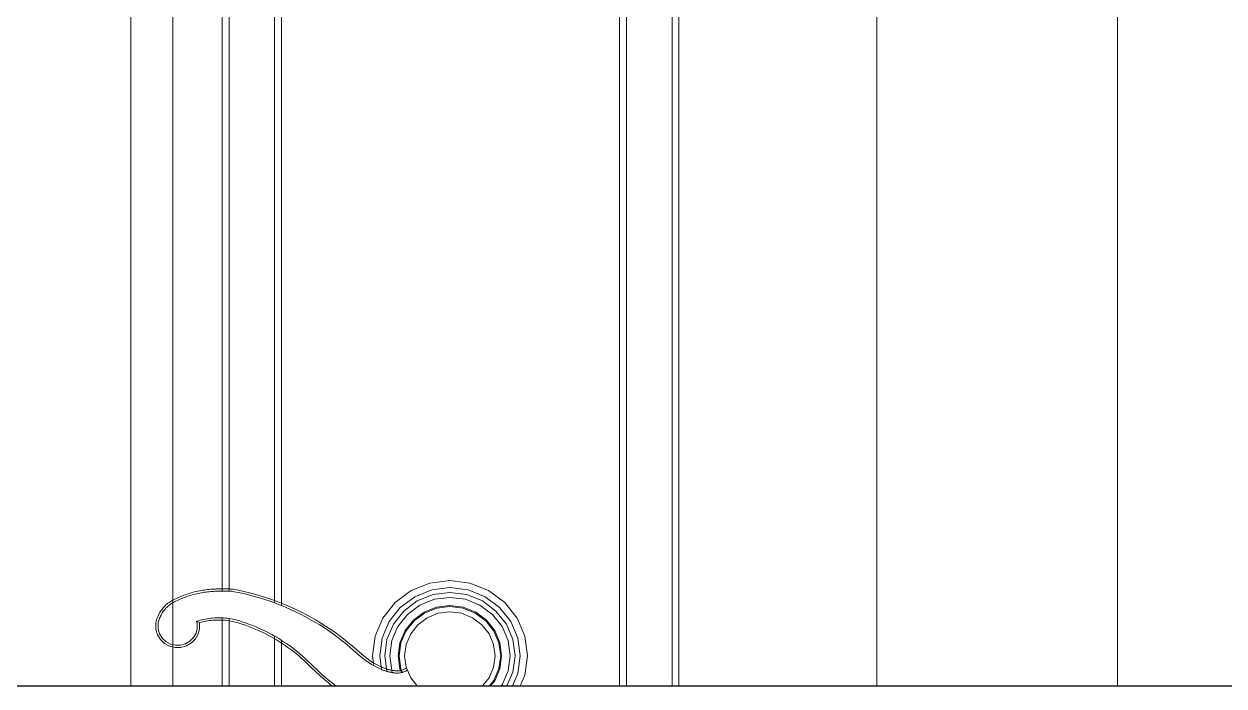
# Model space of a CAD drawing. Header units: inches. Extents: x -5058079 to -5054904, y -3262045 to -3259800.
# Drawn here: x -5056853.92 to -5056846.71, y -3261512.72 to -3261508.74 of the extents above; entities that cross this region are included whole.
import ezdxf

# ---------------------------------------------------------------- set-up
doc = ezdxf.new("R2010")
doc.units = ezdxf.units.IN
doc.header["$LTSCALE"] = 2
doc.header["$MEASUREMENT"] = 0
doc.layers.get('0').update_dxf_attribs({"linetype": 'CONTINUOUS'})
doc.layers.add('window', color=4, linetype='CONTINUOUS', lineweight=13)

msp = doc.modelspace()

# ---------------------------------------------------------------- linework, layer by layer
at = {"ltscale": 0.5}
msp.add_line((-5057092.271, -3261512.7194), (-5056646.2135, -3261512.7194), dxfattribs=at)
at = {"layer": 'window'}
for p, q in [((-5056847.3541, -3261466.9046), (-5056847.3541, -3261512.7194)), ((-5056848.8003, -3261468.3015), (-5056848.8003, -3261512.7194)), ((-5056853.0303, -3261472.405), (-5056853.0303, -3261512.7194)), ((-5056853.2823, -3261512.7194), (-5056853.2823, -3261472.6494)), ((-5056852.7327, -3261512.1494), (-5056852.7327, -3261505.9335)), ((-5056852.6917, -3261512.1366), (-5056852.6923, -3261505.9604)), ((-5056850.0299, -3261505.9604), (-5056850.0299, -3261512.7194)), ((-5056849.9895, -3261505.9335), (-5056849.9895, -3261512.7194)), ((-5056852.4189, -3261512.2203), (-5056852.4189, -3261506.1422)), ((-5056852.3759, -3261506.1708), (-5056852.3759, -3261512.237)), ((-5056850.3463, -3261512.7194), (-5056850.3463, -3261506.1708)), ((-5056850.3033, -3261506.1422), (-5056850.3033, -3261512.7194)), ((-5056851.3648, -3261512.0861), (-5056851.4853, -3261512.1015)), ((-5056851.2442, -3261512.1015), (-5056851.3648, -3261512.0861)), ((-5056852.9454, -3261512.168), (-5056852.9546, -3261512.1712)), ((-5056852.9362, -3261512.165), (-5056852.9454, -3261512.168)), ((-5056852.9269, -3261512.1621), (-5056852.9362, -3261512.165)), ((-5056852.9175, -3261512.1594), (-5056852.9269, -3261512.1621)), ((-5056852.9081, -3261512.1569), (-5056852.9175, -3261512.1594)), ((-5056852.9045, -3261512.1699), (-5056852.9136, -3261512.1724)), ((-5056852.8987, -3261512.1545), (-5056852.9081, -3261512.1569)), ((-5056852.8953, -3261512.1675), (-5056852.9045, -3261512.1699)), ((-5056852.8892, -3261512.1522), (-5056852.8987, -3261512.1545)), ((-5056852.886, -3261512.1653), (-5056852.8953, -3261512.1675)), ((-5056852.8797, -3261512.1501), (-5056852.8892, -3261512.1522)), ((-5056852.8768, -3261512.1633), (-5056852.886, -3261512.1653)), ((-5056852.8702, -3261512.1481), (-5056852.8797, -3261512.1501)), ((-5056852.8674, -3261512.1614), (-5056852.8768, -3261512.1633)), ((-5056852.8606, -3261512.1463), (-5056852.8702, -3261512.1481)), ((-5056852.8581, -3261512.1596), (-5056852.8674, -3261512.1614)), ((-5056852.851, -3261512.1447), (-5056852.8606, -3261512.1463)), ((-5056852.8487, -3261512.158), (-5056852.8581, -3261512.1596)), ((-5056852.8414, -3261512.1432), (-5056852.851, -3261512.1447)), ((-5056852.8393, -3261512.1566), (-5056852.8487, -3261512.158)), ((-5056852.8317, -3261512.1419), (-5056852.8414, -3261512.1432)), ((-5056852.8299, -3261512.1553), (-5056852.8393, -3261512.1566)), ((-5056852.8221, -3261512.1407), (-5056852.8317, -3261512.1419)), ((-5056852.8205, -3261512.1541), (-5056852.8299, -3261512.1553)), ((-5056852.8124, -3261512.1397), (-5056852.8221, -3261512.1407)), ((-5056852.811, -3261512.1531), (-5056852.8205, -3261512.1541)), ((-5056852.8027, -3261512.1388), (-5056852.8124, -3261512.1397)), ((-5056852.8015, -3261512.1523), (-5056852.811, -3261512.1531)), ((-5056852.7971, -3261512.1384), (-5056852.8027, -3261512.1388)), ((-5056852.7961, -3261512.1518), (-5056852.8015, -3261512.1523)), ((-5056852.7916, -3261512.138), (-5056852.7971, -3261512.1384)), ((-5056852.7906, -3261512.1515), (-5056852.7961, -3261512.1518)), ((-5056852.7861, -3261512.1376), (-5056852.7916, -3261512.138)), ((-5056852.7852, -3261512.1511), (-5056852.7906, -3261512.1515)), ((-5056852.7805, -3261512.1373), (-5056852.7861, -3261512.1376)), ((-5056852.7797, -3261512.1508), (-5056852.7852, -3261512.1511)), ((-5056852.775, -3261512.137), (-5056852.7805, -3261512.1373)), ((-5056852.7743, -3261512.1505), (-5056852.7797, -3261512.1508)), ((-5056852.7694, -3261512.1367), (-5056852.775, -3261512.137)), ((-5056852.7688, -3261512.1502), (-5056852.7743, -3261512.1505)), ((-5056852.7639, -3261512.1365), (-5056852.7694, -3261512.1367)), ((-5056852.7633, -3261512.15), (-5056852.7688, -3261512.1502)), ((-5056852.7583, -3261512.1363), (-5056852.7639, -3261512.1365)), ((-5056852.7579, -3261512.1498), (-5056852.7633, -3261512.15)), ((-5056852.7528, -3261512.1362), (-5056852.7583, -3261512.1363)), ((-5056852.7524, -3261512.1496), (-5056852.7579, -3261512.1498)), ((-5056852.7472, -3261512.136), (-5056852.7528, -3261512.1362)), ((-5056852.747, -3261512.1495), (-5056852.7524, -3261512.1496)), ((-5056852.7417, -3261512.1359), (-5056852.7472, -3261512.136)), ((-5056852.7415, -3261512.1494), (-5056852.747, -3261512.1495)), ((-5056852.7361, -3261512.1359), (-5056852.7417, -3261512.1359)), ((-5056852.736, -3261512.1494), (-5056852.7415, -3261512.1494)), ((-5056852.7306, -3261512.1359), (-5056852.7361, -3261512.1359)), ((-5056852.7327, -3261512.1494), (-5056852.736, -3261512.1494)), ((-5056852.7306, -3261512.1493), (-5056852.7327, -3261512.1494)), ((-5056852.725, -3261512.1359), (-5056852.7306, -3261512.1359)), ((-5056852.7251, -3261512.1494), (-5056852.7306, -3261512.1493)), ((-5056852.7196, -3261512.1494), (-5056852.7251, -3261512.1494)), ((-5056852.7195, -3261512.1359), (-5056852.725, -3261512.1359)), ((-5056852.7142, -3261512.1495), (-5056852.7196, -3261512.1494)), ((-5056852.7139, -3261512.136), (-5056852.7195, -3261512.1359)), ((-5056852.7087, -3261512.1496), (-5056852.7142, -3261512.1495)), ((-5056852.7084, -3261512.1361), (-5056852.7139, -3261512.136)), ((-5056852.7032, -3261512.1497), (-5056852.7087, -3261512.1496)), ((-5056852.7028, -3261512.1362), (-5056852.7084, -3261512.1361)), ((-5056852.6978, -3261512.1499), (-5056852.7032, -3261512.1497)), ((-5056852.6973, -3261512.1364), (-5056852.7028, -3261512.1362)), ((-5056852.6923, -3261512.1501), (-5056852.6978, -3261512.1499)), ((-5056852.6917, -3261512.1366), (-5056852.6973, -3261512.1364)), ((-5056852.6923, -3261512.1501), (-5056852.6917, -3261512.1366)), ((-5056852.6869, -3261512.1503), (-5056852.6923, -3261512.1501)), ((-5056852.6862, -3261512.1369), (-5056852.6917, -3261512.1366)), ((-5056852.6814, -3261512.1506), (-5056852.6869, -3261512.1503)), ((-5056852.6807, -3261512.1371), (-5056852.6862, -3261512.1369)), ((-5056852.676, -3261512.1509), (-5056852.6814, -3261512.1506)), ((-5056852.6751, -3261512.1375), (-5056852.6807, -3261512.1371)), ((-5056852.6705, -3261512.1513), (-5056852.676, -3261512.1509)), ((-5056852.6687, -3261512.1379), (-5056852.6751, -3261512.1375)), ((-5056852.6378, -3261512.1576), (-5056852.6705, -3261512.1513)), ((-5056852.6349, -3261512.1444), (-5056852.6687, -3261512.1379)), ((-5056852.6053, -3261512.1647), (-5056852.6378, -3261512.1576)), ((-5056852.6021, -3261512.1516), (-5056852.6349, -3261512.1444)), ((-5056852.573, -3261512.1725), (-5056852.6053, -3261512.1647)), ((-5056852.5695, -3261512.1595), (-5056852.6021, -3261512.1516)), ((-5056852.537, -3261512.168), (-5056852.5695, -3261512.1595)), ((-5056852.5047, -3261512.1773), (-5056852.537, -3261512.168)), ((-5056851.5976, -3261512.1466), (-5056851.694, -3261512.2184)), ((-5056851.4853, -3261512.1015), (-5056851.5976, -3261512.1466)), ((-5056851.474, -3261512.1424), (-5056851.5758, -3261512.1833)), ((-5056851.4663, -3261512.1702), (-5056851.5606, -3261512.2088)), ((-5056851.3648, -3261512.1284), (-5056851.474, -3261512.1424)), ((-5056851.3648, -3261512.1572), (-5056851.4663, -3261512.1702)), ((-5056851.2555, -3261512.1424), (-5056851.3648, -3261512.1284)), ((-5056851.2634, -3261512.1709), (-5056851.3648, -3261512.1572)), ((-5056851.1538, -3261512.1833), (-5056851.2555, -3261512.1424)), ((-5056851.1319, -3261512.1466), (-5056851.2442, -3261512.1015)), ((-5056851.0355, -3261512.2184), (-5056851.1319, -3261512.1466)), ((-5056853.0764, -3261512.2379), (-5056853.0818, -3261512.2434)), ((-5056853.0707, -3261512.2326), (-5056853.0764, -3261512.2379)), ((-5056853.0649, -3261512.2274), (-5056853.0707, -3261512.2326)), ((-5056853.0612, -3261512.2424), (-5056853.0665, -3261512.2474)), ((-5056853.0588, -3261512.2225), (-5056853.0649, -3261512.2274)), ((-5056853.0558, -3261512.2376), (-5056853.0612, -3261512.2424)), ((-5056853.0526, -3261512.2179), (-5056853.0588, -3261512.2225)), ((-5056853.0501, -3261512.2331), (-5056853.0558, -3261512.2376)), ((-5056853.0462, -3261512.2134), (-5056853.0526, -3261512.2179)), ((-5056853.0443, -3261512.2287), (-5056853.0501, -3261512.2331)), ((-5056853.0396, -3261512.2093), (-5056853.0462, -3261512.2134)), ((-5056853.0383, -3261512.2246), (-5056853.0443, -3261512.2287)), ((-5056853.0328, -3261512.2053), (-5056853.0396, -3261512.2093)), ((-5056853.0322, -3261512.2207), (-5056853.0383, -3261512.2246)), ((-5056853.026, -3261512.2017), (-5056853.0328, -3261512.2053)), ((-5056853.0303, -3261512.2196), (-5056853.0322, -3261512.2207)), ((-5056853.0259, -3261512.2171), (-5056853.0303, -3261512.2196)), ((-5056853.0172, -3261512.1974), (-5056853.026, -3261512.2017)), ((-5056853.0195, -3261512.2136), (-5056853.0259, -3261512.2171)), ((-5056853.011, -3261512.2094), (-5056853.0195, -3261512.2136)), ((-5056853.0085, -3261512.1932), (-5056853.0172, -3261512.1974)), ((-5056853.0025, -3261512.2053), (-5056853.011, -3261512.2094)), ((-5056852.9997, -3261512.1892), (-5056853.0085, -3261512.1932)), ((-5056852.9938, -3261512.2014), (-5056853.0025, -3261512.2053)), ((-5056852.9908, -3261512.1853), (-5056852.9997, -3261512.1892)), ((-5056852.9852, -3261512.1976), (-5056852.9938, -3261512.2014)), ((-5056852.9818, -3261512.1815), (-5056852.9908, -3261512.1853)), ((-5056852.9764, -3261512.194), (-5056852.9852, -3261512.1976)), ((-5056852.9728, -3261512.1779), (-5056852.9818, -3261512.1815)), ((-5056852.9676, -3261512.1905), (-5056852.9764, -3261512.194)), ((-5056852.9637, -3261512.1745), (-5056852.9728, -3261512.1779)), ((-5056852.9588, -3261512.1871), (-5056852.9676, -3261512.1905)), ((-5056852.9546, -3261512.1712), (-5056852.9637, -3261512.1745)), ((-5056852.9498, -3261512.1839), (-5056852.9588, -3261512.1871)), ((-5056852.9409, -3261512.1808), (-5056852.9498, -3261512.1839)), ((-5056852.9318, -3261512.1778), (-5056852.9409, -3261512.1808)), ((-5056852.9228, -3261512.175), (-5056852.9318, -3261512.1778)), ((-5056852.9136, -3261512.1724), (-5056852.9228, -3261512.175)), ((-5056852.5408, -3261512.181), (-5056852.573, -3261512.1725)), ((-5056852.5088, -3261512.1902), (-5056852.5408, -3261512.181)), ((-5056852.4771, -3261512.2001), (-5056852.5088, -3261512.1902)), ((-5056852.4727, -3261512.1873), (-5056852.5047, -3261512.1773)), ((-5056852.4456, -3261512.2107), (-5056852.4771, -3261512.2001)), ((-5056852.4409, -3261512.198), (-5056852.4727, -3261512.1873)), ((-5056852.4189, -3261512.2203), (-5056852.4456, -3261512.2107)), ((-5056852.4094, -3261512.2093), (-5056852.4409, -3261512.198)), ((-5056852.4144, -3261512.2219), (-5056852.4189, -3261512.2203)), ((-5056852.3834, -3261512.2339), (-5056852.4144, -3261512.2219)), ((-5056852.3781, -3261512.2214), (-5056852.4094, -3261512.2093)), ((-5056852.3759, -3261512.237), (-5056852.3834, -3261512.2339)), ((-5056852.3471, -3261512.2341), (-5056852.3781, -3261512.2214)), ((-5056852.3527, -3261512.2465), (-5056852.3759, -3261512.237)), ((-5056852.3165, -3261512.2475), (-5056852.3471, -3261512.2341)), ((-5056851.694, -3261512.2184), (-5056851.768, -3261512.3119)), ((-5056851.5758, -3261512.1833), (-5056851.6632, -3261512.2483)), ((-5056851.5606, -3261512.2088), (-5056851.6417, -3261512.2692)), ((-5056851.5455, -3261512.2341), (-5056851.6204, -3261512.2898)), ((-5056851.4583, -3261512.199), (-5056851.5455, -3261512.2341)), ((-5056851.3648, -3261512.1871), (-5056851.4583, -3261512.199)), ((-5056851.3648, -3261512.2364), (-5056851.4452, -3261512.2467)), ((-5056851.3648, -3261512.2418), (-5056851.4437, -3261512.2519)), ((-5056851.2712, -3261512.199), (-5056851.3648, -3261512.1871)), ((-5056851.2844, -3261512.2467), (-5056851.3648, -3261512.2364)), ((-5056851.2858, -3261512.2519), (-5056851.3648, -3261512.2418)), ((-5056851.184, -3261512.2341), (-5056851.2712, -3261512.199)), ((-5056851.169, -3261512.2088), (-5056851.2634, -3261512.1709)), ((-5056851.1091, -3261512.2898), (-5056851.184, -3261512.2341)), ((-5056851.0879, -3261512.2692), (-5056851.169, -3261512.2088)), ((-5056851.0663, -3261512.2483), (-5056851.1538, -3261512.1833)), ((-5056850.9615, -3261512.3119), (-5056851.0355, -3261512.2184)), ((-5056853.1224, -3261512.3084), (-5056853.1249, -3261512.3156)), ((-5056853.1195, -3261512.3012), (-5056853.1224, -3261512.3084)), ((-5056853.1164, -3261512.2942), (-5056853.1195, -3261512.3012)), ((-5056853.113, -3261512.2873), (-5056853.1164, -3261512.2942)), ((-5056853.1093, -3261512.2806), (-5056853.113, -3261512.2873)), ((-5056853.1093, -3261512.313), (-5056853.1117, -3261512.3197)), ((-5056853.1053, -3261512.274), (-5056853.1093, -3261512.2806)), ((-5056853.1067, -3261512.3064), (-5056853.1093, -3261512.313)), ((-5056853.1037, -3261512.2998), (-5056853.1067, -3261512.3064)), ((-5056853.1011, -3261512.2675), (-5056853.1053, -3261512.274)), ((-5056853.1006, -3261512.2934), (-5056853.1037, -3261512.2998)), ((-5056853.0967, -3261512.2612), (-5056853.1011, -3261512.2675)), ((-5056853.0971, -3261512.2871), (-5056853.1006, -3261512.2934)), ((-5056853.0934, -3261512.281), (-5056853.0971, -3261512.2871)), ((-5056853.0919, -3261512.2551), (-5056853.0967, -3261512.2612)), ((-5056853.0895, -3261512.275), (-5056853.0934, -3261512.281)), ((-5056853.087, -3261512.2492), (-5056853.0919, -3261512.2551)), ((-5056853.0854, -3261512.2691), (-5056853.0895, -3261512.275)), ((-5056853.0818, -3261512.2434), (-5056853.087, -3261512.2492)), ((-5056853.081, -3261512.2634), (-5056853.0854, -3261512.2691)), ((-5056853.0763, -3261512.2579), (-5056853.081, -3261512.2634)), ((-5056853.0715, -3261512.2525), (-5056853.0763, -3261512.2579)), ((-5056853.0665, -3261512.2474), (-5056853.0715, -3261512.2525)), ((-5056852.823, -3261512.3154), (-5056852.8122, -3261512.3137)), ((-5056852.8122, -3261512.3137), (-5056852.8013, -3261512.3124)), ((-5056852.8013, -3261512.3124), (-5056852.7904, -3261512.3113)), ((-5056852.7904, -3261512.3113), (-5056852.7794, -3261512.3105)), ((-5056852.7794, -3261512.3105), (-5056852.7684, -3261512.31)), ((-5056852.7684, -3261512.31), (-5056852.7574, -3261512.3098)), ((-5056852.7574, -3261512.3098), (-5056852.7465, -3261512.3098)), ((-5056852.7465, -3261512.3098), (-5056852.7355, -3261512.3102)), ((-5056852.7355, -3261512.3102), (-5056852.7327, -3261512.3103)), ((-5056852.7327, -3261512.3103), (-5056852.7245, -3261512.3108)), ((-5056852.7327, -3261512.7194), (-5056852.7327, -3261512.3103)), ((-5056852.7245, -3261512.3108), (-5056852.7136, -3261512.3117)), ((-5056852.7136, -3261512.3117), (-5056852.7027, -3261512.3129)), ((-5056852.7027, -3261512.3129), (-5056852.6918, -3261512.3143)), ((-5056852.6919, -3261512.7194), (-5056852.6918, -3261512.3143)), ((-5056852.6918, -3261512.3143), (-5056852.6809, -3261512.3161)), ((-5056852.3223, -3261512.2598), (-5056852.3527, -3261512.2465)), ((-5056852.2922, -3261512.2737), (-5056852.3223, -3261512.2598)), ((-5056852.2861, -3261512.2616), (-5056852.3165, -3261512.2475)), ((-5056852.2625, -3261512.2883), (-5056852.2922, -3261512.2737)), ((-5056852.2561, -3261512.2763), (-5056852.2861, -3261512.2616)), ((-5056852.2331, -3261512.3035), (-5056852.2625, -3261512.2883)), ((-5056852.2264, -3261512.2917), (-5056852.2561, -3261512.2763)), ((-5056852.204, -3261512.3194), (-5056852.2331, -3261512.3035)), ((-5056852.1971, -3261512.3077), (-5056852.2264, -3261512.2917)), ((-5056852.1681, -3261512.3243), (-5056852.1971, -3261512.3077)), ((-5056851.768, -3261512.3119), (-5056851.8145, -3261512.4209)), ((-5056851.6632, -3261512.2483), (-5056851.7302, -3261512.3331)), ((-5056851.6417, -3261512.2692), (-5056851.7039, -3261512.3479)), ((-5056851.6204, -3261512.2898), (-5056851.6779, -3261512.3624)), ((-5056851.5201, -3261512.2768), (-5056851.5844, -3261512.3247)), ((-5056851.5173, -3261512.2814), (-5056851.5805, -3261512.3285)), ((-5056851.5571, -3261512.3512), (-5056851.5008, -3261512.3093)), ((-5056851.4452, -3261512.2467), (-5056851.5201, -3261512.2768)), ((-5056851.4437, -3261512.2519), (-5056851.5173, -3261512.2814)), ((-5056851.5008, -3261512.3093), (-5056851.4352, -3261512.2829)), ((-5056851.4352, -3261512.2829), (-5056851.3648, -3261512.2739)), ((-5056851.3648, -3261512.2739), (-5056851.2944, -3261512.2829)), ((-5056851.2944, -3261512.2829), (-5056851.2287, -3261512.3093)), ((-5056851.2122, -3261512.2814), (-5056851.2858, -3261512.2519)), ((-5056851.2094, -3261512.2768), (-5056851.2844, -3261512.2467)), ((-5056851.2287, -3261512.3093), (-5056851.1724, -3261512.3512)), ((-5056851.149, -3261512.3285), (-5056851.2122, -3261512.2814)), ((-5056851.1451, -3261512.3247), (-5056851.2094, -3261512.2768)), ((-5056851.0516, -3261512.3624), (-5056851.1091, -3261512.2898)), ((-5056851.0256, -3261512.3479), (-5056851.0879, -3261512.2692)), ((-5056850.9993, -3261512.3331), (-5056851.0663, -3261512.2483)), ((-5056850.915, -3261512.4209), (-5056850.9615, -3261512.3119)), ((-5056853.1309, -3261512.3378), (-5056853.1325, -3261512.3463)), ((-5056853.1325, -3261512.3463), (-5056853.1318, -3261512.3795)), ((-5056853.1318, -3261512.3795), (-5056853.1222, -3261512.4118)), ((-5056853.1292, -3261512.3303), (-5056853.1309, -3261512.3378)), ((-5056853.1272, -3261512.3229), (-5056853.1292, -3261512.3303)), ((-5056853.1249, -3261512.3156), (-5056853.1272, -3261512.3229)), ((-5056853.1172, -3261512.3404), (-5056853.1185, -3261512.3474)), ((-5056853.1185, -3261512.3474), (-5056853.118, -3261512.3774)), ((-5056853.118, -3261512.3774), (-5056853.1094, -3261512.4063)), ((-5056853.1157, -3261512.3334), (-5056853.1172, -3261512.3404)), ((-5056853.1138, -3261512.3265), (-5056853.1157, -3261512.3334)), ((-5056853.1117, -3261512.3197), (-5056853.1138, -3261512.3265)), ((-5056852.8902, -3261512.4024), (-5056852.8827, -3261512.3733)), ((-5056852.8869, -3261512.3309), (-5056852.8764, -3261512.3277)), ((-5056852.8833, -3261512.3432), (-5056852.8869, -3261512.3309)), ((-5056852.8869, -3261512.3309), (-5056852.8717, -3261512.3388)), ((-5056852.8827, -3261512.3733), (-5056852.8833, -3261512.3432)), ((-5056852.8771, -3261512.4074), (-5056852.8687, -3261512.3748)), ((-5056852.8764, -3261512.3277), (-5056852.8659, -3261512.3247)), ((-5056852.8723, -3261512.3406), (-5056852.8698, -3261512.3398)), ((-5056852.8698, -3261512.3398), (-5056852.8622, -3261512.3376)), ((-5056852.8694, -3261512.3412), (-5056852.8698, -3261512.3398)), ((-5056852.8687, -3261512.3748), (-5056852.8694, -3261512.3412)), ((-5056852.8659, -3261512.3247), (-5056852.8553, -3261512.3219)), ((-5056852.8622, -3261512.3376), (-5056852.8519, -3261512.335)), ((-5056852.8553, -3261512.3219), (-5056852.8446, -3261512.3195)), ((-5056852.8519, -3261512.335), (-5056852.8416, -3261512.3326)), ((-5056852.8446, -3261512.3195), (-5056852.8338, -3261512.3173)), ((-5056852.8416, -3261512.3326), (-5056852.8312, -3261512.3305)), ((-5056852.8338, -3261512.3173), (-5056852.823, -3261512.3154)), ((-5056852.8312, -3261512.3305), (-5056852.8207, -3261512.3287)), ((-5056852.8207, -3261512.3287), (-5056852.8102, -3261512.3271)), ((-5056852.8102, -3261512.3271), (-5056852.7997, -3261512.3258)), ((-5056852.7997, -3261512.3258), (-5056852.7891, -3261512.3248)), ((-5056852.7891, -3261512.3248), (-5056852.7786, -3261512.324)), ((-5056852.7786, -3261512.324), (-5056852.7679, -3261512.3235)), ((-5056852.7679, -3261512.3235), (-5056852.7573, -3261512.3233)), ((-5056852.7573, -3261512.3233), (-5056852.7467, -3261512.3233)), ((-5056852.7467, -3261512.3233), (-5056852.7361, -3261512.3237)), ((-5056852.7361, -3261512.3237), (-5056852.7255, -3261512.3243)), ((-5056852.7255, -3261512.3243), (-5056852.7149, -3261512.3251)), ((-5056852.7149, -3261512.3251), (-5056852.7044, -3261512.3263)), ((-5056852.7044, -3261512.3263), (-5056852.6939, -3261512.3277)), ((-5056852.6939, -3261512.3277), (-5056852.6834, -3261512.3294)), ((-5056852.6834, -3261512.3294), (-5056852.673, -3261512.3313)), ((-5056852.6809, -3261512.3161), (-5056852.6701, -3261512.3181)), ((-5056852.673, -3261512.3313), (-5056852.6626, -3261512.3335)), ((-5056852.6701, -3261512.3181), (-5056852.6594, -3261512.3204)), ((-5056852.6626, -3261512.3335), (-5056852.6523, -3261512.336)), ((-5056852.6594, -3261512.3204), (-5056852.6488, -3261512.3229)), ((-5056852.6523, -3261512.336), (-5056852.6421, -3261512.3387)), ((-5056852.6488, -3261512.3229), (-5056852.6382, -3261512.3258)), ((-5056852.6421, -3261512.3387), (-5056852.6319, -3261512.3418)), ((-5056852.6382, -3261512.3258), (-5056852.6277, -3261512.3289)), ((-5056852.6319, -3261512.3418), (-5056852.6122, -3261512.3481)), ((-5056852.6277, -3261512.3289), (-5056852.6077, -3261512.3353)), ((-5056852.6122, -3261512.3481), (-5056852.5927, -3261512.3548)), ((-5056852.6077, -3261512.3353), (-5056852.5879, -3261512.3421)), ((-5056852.5927, -3261512.3548), (-5056852.5733, -3261512.3619)), ((-5056852.5879, -3261512.3421), (-5056852.5682, -3261512.3493)), ((-5056852.5733, -3261512.3619), (-5056852.554, -3261512.3693)), ((-5056852.5682, -3261512.3493), (-5056852.5487, -3261512.3569)), ((-5056852.554, -3261512.3693), (-5056852.5349, -3261512.3772)), ((-5056852.5487, -3261512.3569), (-5056852.5294, -3261512.3648)), ((-5056852.5349, -3261512.3772), (-5056852.516, -3261512.3854)), ((-5056852.5294, -3261512.3648), (-5056852.5102, -3261512.3732)), ((-5056852.516, -3261512.3854), (-5056852.4973, -3261512.394)), ((-5056852.5102, -3261512.3732), (-5056852.4912, -3261512.3819)), ((-5056852.4912, -3261512.3819), (-5056852.4724, -3261512.391)), ((-5056852.1754, -3261512.3358), (-5056852.204, -3261512.3194)), ((-5056852.1471, -3261512.353), (-5056852.1754, -3261512.3358)), ((-5056852.1396, -3261512.3416), (-5056852.1681, -3261512.3243)), ((-5056852.1192, -3261512.3707), (-5056852.1471, -3261512.353)), ((-5056852.1115, -3261512.3595), (-5056852.1396, -3261512.3416)), ((-5056852.0917, -3261512.389), (-5056852.1192, -3261512.3707)), ((-5056852.0837, -3261512.378), (-5056852.1115, -3261512.3595)), ((-5056852.0565, -3261512.3971), (-5056852.0837, -3261512.378)), ((-5056851.7302, -3261512.3331), (-5056851.7724, -3261512.4318)), ((-5056851.7039, -3261512.3479), (-5056851.743, -3261512.4395)), ((-5056851.6779, -3261512.3624), (-5056851.714, -3261512.447)), ((-5056851.5844, -3261512.3247), (-5056851.6338, -3261512.3871)), ((-5056851.5805, -3261512.3285), (-5056851.629, -3261512.3898)), ((-5056851.6004, -3261512.4058), (-5056851.5571, -3261512.3512)), ((-5056851.1724, -3261512.3512), (-5056851.1292, -3261512.4058)), ((-5056851.1005, -3261512.3898), (-5056851.149, -3261512.3285)), ((-5056851.0957, -3261512.3871), (-5056851.1451, -3261512.3247)), ((-5056851.0155, -3261512.447), (-5056851.0516, -3261512.3624)), ((-5056850.9865, -3261512.4395), (-5056851.0256, -3261512.3479)), ((-5056850.9571, -3261512.4318), (-5056850.9993, -3261512.3331)), ((-5056853.1222, -3261512.4118), (-5056853.1044, -3261512.4405)), ((-5056853.1094, -3261512.4063), (-5056853.0934, -3261512.4321)), ((-5056853.1044, -3261512.4405), (-5056853.0794, -3261512.4639)), ((-5056853.0934, -3261512.4321), (-5056853.0711, -3261512.4529)), ((-5056853.0711, -3261512.4529), (-5056853.044, -3261512.4675)), ((-5056852.9532, -3261512.4659), (-5056852.9267, -3261512.4504)), ((-5056852.9267, -3261512.4504), (-5056852.9052, -3261512.4287)), ((-5056852.9179, -3261512.461), (-5056852.8939, -3261512.4368)), ((-5056852.9052, -3261512.4287), (-5056852.8902, -3261512.4024)), ((-5056852.8939, -3261512.4368), (-5056852.8771, -3261512.4074)), ((-5056852.4973, -3261512.394), (-5056852.4787, -3261512.403)), ((-5056852.4787, -3261512.403), (-5056852.4604, -3261512.4124)), ((-5056852.4724, -3261512.391), (-5056852.4538, -3261512.4005)), ((-5056852.4604, -3261512.4124), (-5056852.4422, -3261512.4221)), ((-5056852.4538, -3261512.4005), (-5056852.4354, -3261512.4103)), ((-5056852.4422, -3261512.4221), (-5056852.4242, -3261512.4321)), ((-5056852.4354, -3261512.4103), (-5056852.4189, -3261512.4196)), ((-5056852.4242, -3261512.4321), (-5056852.4065, -3261512.4426)), ((-5056852.4189, -3261512.4196), (-5056852.4172, -3261512.4205)), ((-5056852.4189, -3261512.7194), (-5056852.4189, -3261512.4196)), ((-5056852.4172, -3261512.4205), (-5056852.3992, -3261512.4311)), ((-5056852.4065, -3261512.4426), (-5056852.389, -3261512.4533)), ((-5056852.3992, -3261512.4311), (-5056852.3814, -3261512.442)), ((-5056852.389, -3261512.4533), (-5056852.3717, -3261512.4644)), ((-5056852.3814, -3261512.442), (-5056852.3759, -3261512.4456)), ((-5056852.3759, -3261512.4456), (-5056852.3639, -3261512.4533)), ((-5056852.3759, -3261512.4456), (-5056852.3759, -3261512.7194)), ((-5056852.3639, -3261512.4533), (-5056852.3466, -3261512.4649)), ((-5056852.0647, -3261512.4079), (-5056852.0917, -3261512.389)), ((-5056852.0381, -3261512.4274), (-5056852.0647, -3261512.4079)), ((-5056852.0296, -3261512.4168), (-5056852.0565, -3261512.3971)), ((-5056852.012, -3261512.4475), (-5056852.0381, -3261512.4274)), ((-5056852.0032, -3261512.437), (-5056852.0296, -3261512.4168)), ((-5056851.9864, -3261512.4681), (-5056852.012, -3261512.4475)), ((-5056851.9774, -3261512.4579), (-5056852.0032, -3261512.437)), ((-5056851.952, -3261512.4792), (-5056851.9774, -3261512.4579)), ((-5056851.8145, -3261512.4209), (-5056851.8304, -3261512.5378)), ((-5056851.7724, -3261512.4318), (-5056851.7868, -3261512.5378)), ((-5056851.743, -3261512.4395), (-5056851.7564, -3261512.5378)), ((-5056851.714, -3261512.447), (-5056851.7263, -3261512.5378)), ((-5056851.6338, -3261512.3871), (-5056851.6649, -3261512.4598)), ((-5056851.629, -3261512.3898), (-5056851.6595, -3261512.4612)), ((-5056851.6275, -3261512.4695), (-5056851.6004, -3261512.4058)), ((-5056851.1292, -3261512.4058), (-5056851.102, -3261512.4695)), ((-5056851.07, -3261512.4612), (-5056851.1005, -3261512.3898)), ((-5056851.0647, -3261512.4598), (-5056851.0957, -3261512.3871)), ((-5056851.0032, -3261512.5378), (-5056851.0155, -3261512.447)), ((-5056850.9724, -3261512.5378), (-5056850.9865, -3261512.4395)), ((-5056850.9427, -3261512.5378), (-5056850.9571, -3261512.4318)), ((-5056850.8991, -3261512.5378), (-5056850.915, -3261512.4209)), ((-5056853.0794, -3261512.4639), (-5056853.0491, -3261512.4801)), ((-5056853.0491, -3261512.4801), (-5056853.0155, -3261512.4882)), ((-5056853.044, -3261512.4675), (-5056853.0303, -3261512.4708)), ((-5056853.0303, -3261512.7194), (-5056853.0303, -3261512.4708)), ((-5056853.0303, -3261512.4708), (-5056853.0139, -3261512.4747)), ((-5056853.0155, -3261512.4882), (-5056852.9809, -3261512.4876)), ((-5056853.0139, -3261512.4747), (-5056852.983, -3261512.4742)), ((-5056852.983, -3261512.4742), (-5056852.9532, -3261512.4659)), ((-5056852.9809, -3261512.4876), (-5056852.9476, -3261512.4783)), ((-5056852.9476, -3261512.4783), (-5056852.9179, -3261512.461)), ((-5056852.3717, -3261512.4644), (-5056852.3547, -3261512.4759)), ((-5056852.3547, -3261512.4759), (-5056852.3379, -3261512.4877)), ((-5056852.3466, -3261512.4649), (-5056852.3296, -3261512.4768)), ((-5056852.3379, -3261512.4877), (-5056852.3213, -3261512.4998)), ((-5056852.3296, -3261512.4768), (-5056852.3128, -3261512.4891)), ((-5056852.3213, -3261512.4998), (-5056852.305, -3261512.5123)), ((-5056852.3128, -3261512.4891), (-5056852.2963, -3261512.5018)), ((-5056852.305, -3261512.5123), (-5056852.289, -3261512.525)), ((-5056852.2963, -3261512.5018), (-5056852.2801, -3261512.5147)), ((-5056852.289, -3261512.525), (-5056852.2733, -3261512.5381)), ((-5056852.2801, -3261512.5147), (-5056852.2641, -3261512.528)), ((-5056852.2641, -3261512.528), (-5056852.2484, -3261512.5415)), ((-5056851.9612, -3261512.4893), (-5056851.9864, -3261512.4681)), ((-5056851.8891, -3261512.5514), (-5056851.9612, -3261512.4893)), ((-5056851.8803, -3261512.541), (-5056851.952, -3261512.4792)), ((-5056851.6649, -3261512.4598), (-5056851.6754, -3261512.5378)), ((-5056851.6595, -3261512.4612), (-5056851.6699, -3261512.5378)), ((-5056851.6368, -3261512.5378), (-5056851.6275, -3261512.4695)), ((-5056851.102, -3261512.4695), (-5056851.0927, -3261512.5378)), ((-5056851.0596, -3261512.5378), (-5056851.07, -3261512.4612)), ((-5056851.0541, -3261512.5378), (-5056851.0647, -3261512.4598)), ((-5056852.2733, -3261512.5381), (-5056852.2578, -3261512.5515)), ((-5056852.2578, -3261512.5515), (-5056852.2426, -3261512.5652)), ((-5056852.2484, -3261512.5415), (-5056852.233, -3261512.5554)), ((-5056852.2426, -3261512.5652), (-5056852.2277, -3261512.5792)), ((-5056852.233, -3261512.5554), (-5056852.2179, -3261512.5696)), ((-5056852.2277, -3261512.5792), (-5056852.2131, -3261512.5936)), ((-5056852.2179, -3261512.5696), (-5056852.2032, -3261512.5841)), ((-5056852.2131, -3261512.5936), (-5056852.2017, -3261512.6048)), ((-5056852.2032, -3261512.5841), (-5056852.1919, -3261512.5953)), ((-5056852.1919, -3261512.5953), (-5056852.1805, -3261512.6064)), ((-5056851.8368, -3261512.5894), (-5056851.8891, -3261512.5514)), ((-5056851.829, -3261512.5782), (-5056851.8803, -3261512.541)), ((-5056851.8223, -3261512.5978), (-5056851.8368, -3261512.5894)), ((-5056851.8304, -3261512.5378), (-5056851.8223, -3261512.5978)), ((-5056851.8138, -3261512.587), (-5056851.829, -3261512.5782)), ((-5056851.8206, -3261512.5988), (-5056851.8223, -3261512.5978)), ((-5056851.7876, -3261512.6151), (-5056851.8206, -3261512.5988)), ((-5056851.7815, -3261512.603), (-5056851.8138, -3261512.587)), ((-5056851.7868, -3261512.5378), (-5056851.7781, -3261512.6046)), ((-5056851.7564, -3261512.5378), (-5056851.7462, -3261512.6167)), ((-5056851.7263, -3261512.5378), (-5056851.7129, -3261512.6249)), ((-5056851.6754, -3261512.5378), (-5056851.6649, -3261512.6158)), ((-5056851.6699, -3261512.5378), (-5056851.6595, -3261512.6144)), ((-5056851.6275, -3261512.6061), (-5056851.6368, -3261512.5378)), ((-5056851.0927, -3261512.5378), (-5056851.102, -3261512.6061)), ((-5056851.07, -3261512.6144), (-5056851.0596, -3261512.5378)), ((-5056851.0647, -3261512.6158), (-5056851.0541, -3261512.5378)), ((-5056851.0155, -3261512.6286), (-5056851.0032, -3261512.5378)), ((-5056850.9865, -3261512.6361), (-5056850.9724, -3261512.5378)), ((-5056850.9571, -3261512.6438), (-5056850.9427, -3261512.5378)), ((-5056850.915, -3261512.6547), (-5056850.8991, -3261512.5378)), ((-5056852.2017, -3261512.6048), (-5056852.1903, -3261512.6159)), ((-5056852.1903, -3261512.6159), (-5056852.1786, -3261512.627)), ((-5056852.1805, -3261512.6064), (-5056852.1689, -3261512.6173)), ((-5056852.1786, -3261512.627), (-5056852.1669, -3261512.638)), ((-5056852.1689, -3261512.6173), (-5056852.1573, -3261512.6282)), ((-5056852.1669, -3261512.638), (-5056852.1551, -3261512.6488)), ((-5056852.1573, -3261512.6282), (-5056852.1456, -3261512.639)), ((-5056852.1551, -3261512.6488), (-5056852.1432, -3261512.6596)), ((-5056852.1456, -3261512.639), (-5056852.1338, -3261512.6496)), ((-5056852.1432, -3261512.6596), (-5056852.1312, -3261512.6702)), ((-5056852.1338, -3261512.6496), (-5056852.1218, -3261512.6602)), ((-5056852.1312, -3261512.6702), (-5056852.119, -3261512.6807)), ((-5056852.1218, -3261512.6602), (-5056852.1098, -3261512.6706)), ((-5056852.1098, -3261512.6706), (-5056852.0977, -3261512.6809)), ((-5056851.784, -3261512.6168), (-5056851.7876, -3261512.6151)), ((-5056851.7803, -3261512.6184), (-5056851.784, -3261512.6168)), ((-5056851.7781, -3261512.6046), (-5056851.7815, -3261512.603)), ((-5056851.7767, -3261512.62), (-5056851.7803, -3261512.6184)), ((-5056851.7746, -3261512.6061), (-5056851.7781, -3261512.6046)), ((-5056851.7781, -3261512.6046), (-5056851.7756, -3261512.6205)), ((-5056851.7756, -3261512.6205), (-5056851.7767, -3261512.62)), ((-5056851.773, -3261512.6215), (-5056851.7756, -3261512.6205)), ((-5056851.7711, -3261512.6076), (-5056851.7746, -3261512.6061)), ((-5056851.7693, -3261512.623), (-5056851.773, -3261512.6215)), ((-5056851.7676, -3261512.6091), (-5056851.7711, -3261512.6076)), ((-5056851.7655, -3261512.6244), (-5056851.7693, -3261512.623)), ((-5056851.7641, -3261512.6105), (-5056851.7676, -3261512.6091)), ((-5056851.7618, -3261512.6258), (-5056851.7655, -3261512.6244)), ((-5056851.7606, -3261512.6118), (-5056851.7641, -3261512.6105)), ((-5056851.758, -3261512.6271), (-5056851.7618, -3261512.6258)), ((-5056851.757, -3261512.6131), (-5056851.7606, -3261512.6118)), ((-5056851.7542, -3261512.6284), (-5056851.758, -3261512.6271)), ((-5056851.7534, -3261512.6144), (-5056851.757, -3261512.6131)), ((-5056851.7504, -3261512.6296), (-5056851.7542, -3261512.6284)), ((-5056851.7498, -3261512.6156), (-5056851.7534, -3261512.6144)), ((-5056851.7466, -3261512.6308), (-5056851.7504, -3261512.6296)), ((-5056851.7462, -3261512.6167), (-5056851.7498, -3261512.6156)), ((-5056851.7444, -3261512.6314), (-5056851.7466, -3261512.6308)), ((-5056851.7462, -3261512.6167), (-5056851.7427, -3261512.6319)), ((-5056851.7462, -3261512.6167), (-5056851.7444, -3261512.6314)), ((-5056851.7425, -3261512.6179), (-5056851.7462, -3261512.6167)), ((-5056851.7427, -3261512.6319), (-5056851.7444, -3261512.6314)), ((-5056851.7389, -3261512.6329), (-5056851.7427, -3261512.6319)), ((-5056851.7389, -3261512.6189), (-5056851.7425, -3261512.6179)), ((-5056851.7352, -3261512.6199), (-5056851.7389, -3261512.6189)), ((-5056851.735, -3261512.6339), (-5056851.7389, -3261512.6329)), ((-5056851.7315, -3261512.6209), (-5056851.7352, -3261512.6199)), ((-5056851.7311, -3261512.6349), (-5056851.735, -3261512.6339)), ((-5056851.7278, -3261512.6218), (-5056851.7315, -3261512.6209)), ((-5056851.7272, -3261512.6358), (-5056851.7311, -3261512.6349)), ((-5056851.7241, -3261512.6226), (-5056851.7278, -3261512.6218)), ((-5056851.7233, -3261512.6366), (-5056851.7272, -3261512.6358)), ((-5056851.7204, -3261512.6234), (-5056851.7241, -3261512.6226)), ((-5056851.7194, -3261512.6374), (-5056851.7233, -3261512.6366)), ((-5056851.7166, -3261512.6242), (-5056851.7204, -3261512.6234)), ((-5056851.7154, -3261512.6382), (-5056851.7194, -3261512.6374)), ((-5056851.7129, -3261512.6249), (-5056851.7166, -3261512.6242)), ((-5056851.7115, -3261512.6388), (-5056851.7154, -3261512.6382)), ((-5056851.7129, -3261512.6249), (-5056851.714, -3261512.6286)), ((-5056851.714, -3261512.6286), (-5056851.7115, -3261512.6388)), ((-5056851.7091, -3261512.6255), (-5056851.7129, -3261512.6249)), ((-5056851.7095, -3261512.6392), (-5056851.7115, -3261512.6388)), ((-5056851.7075, -3261512.6395), (-5056851.7095, -3261512.6392)), ((-5056851.7054, -3261512.6261), (-5056851.7091, -3261512.6255)), ((-5056851.7036, -3261512.6401), (-5056851.7075, -3261512.6395)), ((-5056851.7016, -3261512.6267), (-5056851.7054, -3261512.6261)), ((-5056851.6996, -3261512.6406), (-5056851.7036, -3261512.6401)), ((-5056851.6978, -3261512.6272), (-5056851.7016, -3261512.6267)), ((-5056851.6956, -3261512.6411), (-5056851.6996, -3261512.6406)), ((-5056851.6942, -3261512.6276), (-5056851.6978, -3261512.6272)), ((-5056851.6892, -3261512.6415), (-5056851.6956, -3261512.6411)), ((-5056851.6885, -3261512.6281), (-5056851.6942, -3261512.6276)), ((-5056851.6827, -3261512.6416), (-5056851.6892, -3261512.6415)), ((-5056851.6824, -3261512.6282), (-5056851.6885, -3261512.6281)), ((-5056851.6767, -3261512.6418), (-5056851.6827, -3261512.6416)), ((-5056851.6767, -3261512.6283), (-5056851.6824, -3261512.6282)), ((-5056851.6715, -3261512.6282), (-5056851.6767, -3261512.6283)), ((-5056851.6707, -3261512.6417), (-5056851.6767, -3261512.6418)), ((-5056851.6664, -3261512.6277), (-5056851.6715, -3261512.6282)), ((-5056851.6647, -3261512.6411), (-5056851.6707, -3261512.6417)), ((-5056851.6613, -3261512.6269), (-5056851.6664, -3261512.6277)), ((-5056851.6649, -3261512.6158), (-5056851.6613, -3261512.6269)), ((-5056851.6587, -3261512.6402), (-5056851.6647, -3261512.6411)), ((-5056851.6563, -3261512.6258), (-5056851.6613, -3261512.6269)), ((-5056851.6613, -3261512.6269), (-5056851.6548, -3261512.6393)), ((-5056851.6595, -3261512.6144), (-5056851.6563, -3261512.6258)), ((-5056851.6548, -3261512.6393), (-5056851.6587, -3261512.6402)), ((-5056851.6514, -3261512.6244), (-5056851.6563, -3261512.6258)), ((-5056851.6563, -3261512.6258), (-5056851.6495, -3261512.6379)), ((-5056851.6528, -3261512.6389), (-5056851.6548, -3261512.6393)), ((-5056851.6495, -3261512.6379), (-5056851.6528, -3261512.6389)), ((-5056851.6465, -3261512.6227), (-5056851.6514, -3261512.6244)), ((-5056851.647, -3261512.6372), (-5056851.6495, -3261512.6379)), ((-5056851.6413, -3261512.6352), (-5056851.647, -3261512.6372)), ((-5056851.6418, -3261512.6207), (-5056851.6465, -3261512.6227)), ((-5056851.6372, -3261512.6184), (-5056851.6418, -3261512.6207)), ((-5056851.6358, -3261512.6329), (-5056851.6413, -3261512.6352)), ((-5056851.6328, -3261512.6158), (-5056851.6372, -3261512.6184)), ((-5056851.6305, -3261512.6302), (-5056851.6358, -3261512.6329)), ((-5056851.6286, -3261512.613), (-5056851.6328, -3261512.6158)), ((-5056851.6253, -3261512.6272), (-5056851.6305, -3261512.6302)), ((-5056851.6256, -3261512.6107), (-5056851.6286, -3261512.613)), ((-5056851.6256, -3261512.6107), (-5056851.6275, -3261512.6061)), ((-5056851.6256, -3261512.6107), (-5056851.6203, -3261512.6239)), ((-5056851.6203, -3261512.6239), (-5056851.6253, -3261512.6272)), ((-5056851.6004, -3261512.6698), (-5056851.6203, -3261512.6239)), ((-5056851.5611, -3261512.7194), (-5056851.6004, -3261512.6698)), ((-5056851.1292, -3261512.6698), (-5056851.1684, -3261512.7194)), ((-5056851.102, -3261512.6061), (-5056851.1292, -3261512.6698)), ((-5056851.1005, -3261512.6858), (-5056851.07, -3261512.6144)), ((-5056851.0957, -3261512.6885), (-5056851.0647, -3261512.6158)), ((-5056851.0516, -3261512.7132), (-5056851.0155, -3261512.6286)), ((-5056851.0221, -3261512.7194), (-5056850.9865, -3261512.6361)), ((-5056850.9894, -3261512.7194), (-5056850.9571, -3261512.6438)), ((-5056850.9426, -3261512.7194), (-5056850.915, -3261512.6547)), ((-5056852.119, -3261512.6807), (-5056852.1068, -3261512.6911)), ((-5056852.1068, -3261512.6911), (-5056852.0945, -3261512.7014)), ((-5056852.0977, -3261512.6809), (-5056852.0855, -3261512.6911)), ((-5056852.0945, -3261512.7014), (-5056852.082, -3261512.7116)), ((-5056852.0855, -3261512.6911), (-5056852.0731, -3261512.7012)), ((-5056852.082, -3261512.7116), (-5056852.0723, -3261512.7194)), ((-5056852.0731, -3261512.7012), (-5056852.0607, -3261512.7112)), ((-5056852.0607, -3261512.7112), (-5056852.0503, -3261512.7194)), ((-5056851.1271, -3261512.7194), (-5056851.1005, -3261512.6858)), ((-5056851.1202, -3261512.7194), (-5056851.0957, -3261512.6885)), ((-5056851.0566, -3261512.7194), (-5056851.0516, -3261512.7132))]:
    msp.add_line(p, q, dxfattribs=at)

doc.saveas('drawing.dxf')
